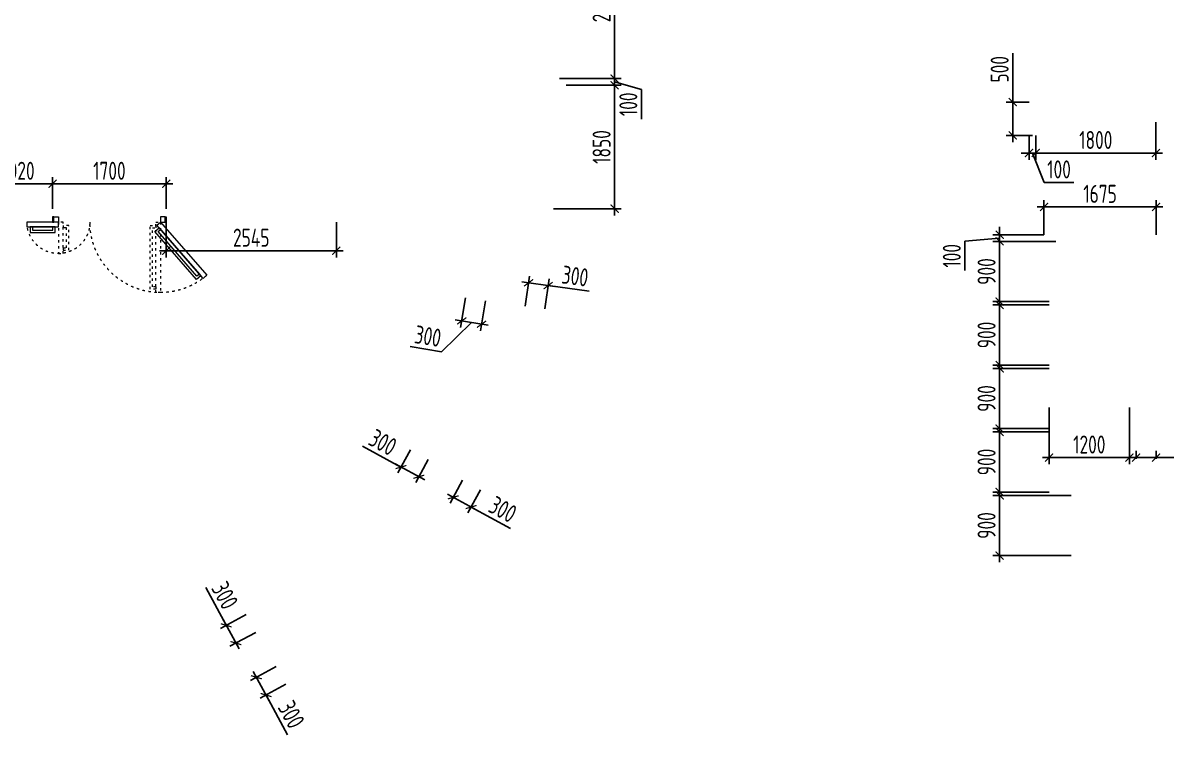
# Model space of a CAD drawing. Header units: millimetres. Extents: x -350007 to 535970, y -888 to 198380.
# Drawn here: x -177392 to -160289, y 58924 to 69626 of the extents above; entities that cross this region are included whole.
import ezdxf

# ---------------------------------------------------------------- set-up
doc = ezdxf.new("R2010")
doc.units = ezdxf.units.MM
doc.linetypes.add('ACAD_ISO03W100', pattern=[30, 12, -18])
doc.layers.add('АР_Двери', color=175, linetype='Continuous', lineweight=18)
doc.layers.add('АР_Размеры нов.', color=15, linetype='Continuous', lineweight=0)
doc.styles.add('ISOCPEUR', font='isocpeur.ttf', dxfattribs={"width": 0.7})
doc.dimstyles.new('R_100', dxfattribs={"dimtxt": 270, "dimasz": 120, "dimexe": 100, "dimexo": 0, "dimgap": 60, "dimtad": 1, "dimdec": 0, "dimrnd": 5, "dimzin": 0, "dimdsep": 46, "dimtxsty": 'ISOCPEUR', "dimblk": 'ARCHTICK', "dimcen": 0, "dimdle": 100, "dimclrd": 256, "dimclre": 256, "dimclrt": 256, "dimadec": 0, "dimazin": 0, "dimtfac": 2, "dimtdec": 0, "dimtofl": 0, "dimtmove": 1, "dimatfit": 3, "dimfxl": 1, "dimtvp": 3, "dimtolj": 1, "dimtzin": 0, "dimarcsym": 0})

# ---------------------------------------------------------------- blocks, each defined once
blk = doc.blocks.new('дв.1700')
at = {"layer": 'АР_Двери'}
for points in [[(-87, 0), (-87, -80), (-70, -80), (-70, 0), (-87, 0)], [(-70, -80), (-70, 0), (0, 0), (0, -30), (0, -30), (0, -80), (-70, -80)], [(1596, -80), (1596, 0), (1526, 0), (1526, -30), (1526, -30), (1526, -80), (1596, -80)], [(1613, 0), (1613, -80), (1596, -80), (1596, 0), (1613, 0)]]:
    blk.add_lwpolyline(points, dxfattribs=at)
for points in [[(0, -80), (-692, -876), (-639, -922), (53, -126)], [(20, -164), (-606, -884), (-542, -940), (84, -219)], [(1997, -150), (1526, -150), (1526, -80), (1997, -80)], [(1947, -235), (1576, -235), (1576, -150), (1947, -150)], [(1912, -200), (1611, -200), (1611, -150), (1912, -150)], [(-3, -190), (-583, -858), (-546, -890), (35, -223)]]:
    blk.add_lwpolyline(points, close=True, dxfattribs=at)
at = {"layer": 'АР_Двери', "linetype": 'ACAD_ISO03W100', "ltscale": 3}
for points in [[(0, -80), (0, -1135), (70, -1135), (70, -80)], [(1456, -551), (1456, -80), (1526, -80), (1526, -551)]]:
    blk.add_lwpolyline(points, close=True, dxfattribs=at)
for points in [[(70, -1050), (70, -1085), (155, -1085), (155, -130), (70, -130), (70, -165)], [(70, -1050), (120, -1050), (120, -165), (70, -165)], [(1456, -466), (1456, -501), (1371, -501), (1371, -130), (1456, -130), (1456, -165)], [(1456, -466), (1406, -466), (1406, -165), (1456, -165)]]:
    blk.add_lwpolyline(points, dxfattribs=at)
for centre, radius, start, end in [((0, -80), 1055, 229, 0), ((1526, -80), 471, 180, 351.4758)]:
    blk.add_arc(centre, radius, start, end, dxfattribs=at)
blk = doc.blocks.new('_ArchTick')
at = {"color": 0, "linetype": 'ByBlock', "const_width": 0.15}
blk.add_lwpolyline([(-0.5, -0.5), (0.5, 0.5)], dxfattribs=at)
blk = doc.blocks.new('*D2857')
at = {"layer": 'АР_Размеры нов.', "lineweight": -2, "ltscale": 100, "transparency": 16777216}
for p, q in [((-177047, 67218), (-175147, 67218)), ((-176947, 66846), (-176947, 67318)), ((-175247, 66846), (-175247, 67318))]:
    blk.add_line(p, q, dxfattribs=at)
at = {"layer": 'АР_Размеры нов.', "lineweight": -2, "ltscale": 100, "transparency": 16777216, "xscale": 120, "yscale": 120, "zscale": 120, "rotation": 180}
blk.add_blockref('_ArchTick', (-176947, 67218), dxfattribs=at)
at = {"layer": 'АР_Размеры нов.', "lineweight": -2, "ltscale": 100, "transparency": 16777216, "xscale": 120, "yscale": 120, "zscale": 120}
blk.add_blockref('_ArchTick', (-175247, 67218), dxfattribs=at)
at = {"layer": 'АР_Размеры нов.', "ltscale": 100, "transparency": 16777216, "insert": (-176097, 67413), "char_height": 270, "attachment_point": 5, "style": 'ISOCPEUR'}
blk.add_mtext('\\A1;1700', dxfattribs=at)
blk = doc.blocks.new('*D2889')
at = {"layer": 'АР_Размеры нов.', "lineweight": -2, "ltscale": 100, "transparency": 16777216}
for p, q in [((-170813, 62784), (-171000, 62439)), ((-170546, 62639), (-170733, 62294)), ((-171041, 62575), (-170598, 62335)), ((-170095, 62061), (-170686, 62382))]:
    blk.add_line(p, q, dxfattribs=at)
at = {"layer": 'АР_Размеры нов.', "lineweight": -2, "ltscale": 100, "transparency": 16777216, "xscale": 120, "yscale": 120, "zscale": 120}
for p, rotation in [((-170953, 62527), 151.4862473370525), ((-170686, 62382), 331.4862473370525)]:
    blk.add_blockref('_ArchTick', p, dxfattribs=dict(at, rotation=rotation))
at = {"layer": 'АР_Размеры нов.', "ltscale": 100, "transparency": 16777216, "insert": (-170212, 62347), "char_height": 270, "attachment_point": 5, "rotation": 331.4862, "style": 'ISOCPEUR'}
blk.add_mtext('\\A1;300', dxfattribs=at)
blk = doc.blocks.new('*D2890')
at = {"layer": 'АР_Размеры нов.', "lineweight": -2, "ltscale": 100, "transparency": 16777216}
for p, q in [((-173601, 59996), (-173986, 59788)), ((-173945, 59923), (-173707, 59481)), ((-173457, 59730), (-173842, 59522)), ((-173433, 58975), (-173754, 59569))]:
    blk.add_line(p, q, dxfattribs=at)
at = {"layer": 'АР_Размеры нов.', "lineweight": -2, "ltscale": 100, "transparency": 16777216, "xscale": 120, "yscale": 120, "zscale": 120}
for p, rotation in [((-173898, 59835), 118.369553120494), ((-173754, 59569), 298.3695531204939)]:
    blk.add_blockref('_ArchTick', p, dxfattribs=dict(at, rotation=rotation))
at = {"layer": 'АР_Размеры нов.', "ltscale": 100, "transparency": 16777216, "insert": (-173375, 59278), "char_height": 270, "attachment_point": 5, "rotation": 298.3696, "style": 'ISOCPEUR'}
blk.add_mtext('\\A1;300', dxfattribs=at)
blk = doc.blocks.new('*D2894')
at = {"layer": 'АР_Размеры нов.', "lineweight": -2, "ltscale": 100, "transparency": 16777216}
for p, q in [((-172310, 63293), (-171735, 62980)), ((-171595, 63237), (-171782, 62892)), ((-171823, 63028), (-171380, 62787)), ((-171328, 63092), (-171515, 62747))]:
    blk.add_line(p, q, dxfattribs=at)
at = {"layer": 'АР_Размеры нов.', "lineweight": -2, "ltscale": 100, "transparency": 16777216, "xscale": 120, "yscale": 120, "zscale": 120}
for p, rotation in [((-171735, 62980), 151.4862473370549), ((-171468, 62835), 331.4862473370549)]:
    blk.add_blockref('_ArchTick', p, dxfattribs=dict(at, rotation=rotation))
at = {"layer": 'АР_Размеры нов.', "ltscale": 100, "transparency": 16777216, "insert": (-172007, 63350), "char_height": 270, "attachment_point": 5, "rotation": 331.4862, "style": 'ISOCPEUR'}
blk.add_mtext('\\A1;300', dxfattribs=at)
blk = doc.blocks.new('*D2895')
at = {"layer": 'АР_Размеры нов.', "lineweight": -2, "ltscale": 100, "transparency": 16777216}
for p, q in [((-174655, 61178), (-174349, 60612)), ((-174052, 60772), (-174437, 60564)), ((-174397, 60700), (-174158, 60258)), ((-173908, 60506), (-174293, 60298))]:
    blk.add_line(p, q, dxfattribs=at)
at = {"layer": 'АР_Размеры нов.', "lineweight": -2, "ltscale": 100, "transparency": 16777216, "xscale": 120, "yscale": 120, "zscale": 120}
for p, rotation in [((-174349, 60612), 118.3695531204927), ((-174205, 60346), 298.3695531204927)]:
    blk.add_blockref('_ArchTick', p, dxfattribs=dict(at, rotation=rotation))
at = {"layer": 'АР_Размеры нов.', "ltscale": 100, "transparency": 16777216, "insert": (-174370, 61060), "char_height": 270, "attachment_point": 5, "rotation": 298.3696, "style": 'ISOCPEUR'}
blk.add_mtext('\\A1;300', dxfattribs=at)
blk = doc.blocks.new('*D2900')
at = {"layer": 'АР_Размеры нов.', "lineweight": -2, "ltscale": 100, "transparency": 16777216}
for p, q in [((-169925, 65751), (-169434, 65682)), ((-169875, 65389), (-169812, 65836)), ((-169581, 65348), (-169519, 65795)), ((-168920, 65611), (-169533, 65696))]:
    blk.add_line(p, q, dxfattribs=at)
at = {"layer": 'АР_Размеры нов.', "lineweight": -2, "ltscale": 100, "transparency": 16777216, "xscale": 120, "yscale": 120, "zscale": 120}
for p, rotation in [((-169826, 65737), 172.0802663094458), ((-169533, 65696), 352.0802663094457)]:
    blk.add_blockref('_ArchTick', p, dxfattribs=dict(at, rotation=rotation))
at = {"layer": 'АР_Размеры нов.', "ltscale": 100, "transparency": 16777216, "insert": (-169130, 65837), "char_height": 270, "attachment_point": 5, "rotation": 352.0803, "style": 'ISOCPEUR'}
blk.add_mtext('\\A1;300', dxfattribs=at)
blk = doc.blocks.new('*D2910')
at = {"layer": 'АР_Размеры нов.', "lineweight": -2, "ltscale": 100, "transparency": 16777216}
for p, q in [((-170768, 65514), (-170843, 65068)), ((-170473, 65465), (-170547, 65019)), ((-170432, 65101), (-170925, 65183)), ((-170678, 65142), (-171128, 64706)), ((-171128, 64706), (-171600, 64785))]:
    blk.add_line(p, q, dxfattribs=at)
at = {"layer": 'АР_Размеры нов.', "lineweight": -2, "ltscale": 100, "transparency": 16777216, "xscale": 120, "yscale": 120, "zscale": 120}
for p, rotation in [((-170826, 65167), 170.5466762875292), ((-170530, 65117), 350.5466762875292)]:
    blk.add_blockref('_ArchTick', p, dxfattribs=dict(at, rotation=rotation))
at = {"layer": 'АР_Размеры нов.', "ltscale": 100, "transparency": 16777216, "insert": (-171332, 64938), "char_height": 270, "attachment_point": 5, "rotation": 350.5467, "style": 'ISOCPEUR'}
blk.add_mtext('\\A1;300', dxfattribs=at)
blk = doc.blocks.new('*D1698')
at = {"layer": 'АР_Размеры нов.', "lineweight": -2, "ltscale": 500, "transparency": 16777216}
for p, q in [((-178066, 67218), (-176847, 67218)), ((-177966, 66846), (-177966, 67318)), ((-176947, 66846), (-176947, 67318))]:
    blk.add_line(p, q, dxfattribs=at)
at = {"layer": 'АР_Размеры нов.', "lineweight": -2, "ltscale": 500, "transparency": 16777216, "xscale": 120, "yscale": 120, "zscale": 120, "rotation": 180}
blk.add_blockref('_ArchTick', (-177966, 67218), dxfattribs=at)
at = {"layer": 'АР_Размеры нов.', "lineweight": -2, "ltscale": 500, "transparency": 16777216, "xscale": 120, "yscale": 120, "zscale": 120}
blk.add_blockref('_ArchTick', (-176947, 67218), dxfattribs=at)
at = {"layer": 'АР_Размеры нов.', "lineweight": 13, "ltscale": 500, "transparency": 16777216, "insert": (-177457, 67413), "char_height": 270, "attachment_point": 5, "style": 'ISOCPEUR'}
blk.add_mtext('\\A1;1020', dxfattribs=at)
blk = doc.blocks.new('*D1747')
at = {"layer": 'АР_Размеры нов.', "lineweight": -2, "ltscale": 500, "transparency": 16777216}
for p, q in [((-168539, 66746), (-168539, 68793)), ((-169263, 68693), (-168439, 68693)), ((-169452, 66846), (-168439, 66846))]:
    blk.add_line(p, q, dxfattribs=at)
at = {"layer": 'АР_Размеры нов.', "lineweight": -2, "ltscale": 500, "transparency": 16777216, "xscale": 120, "yscale": 120, "zscale": 120}
for p, rotation in [((-168539, 68693), 90), ((-168539, 66846), 270)]:
    blk.add_blockref('_ArchTick', p, dxfattribs=dict(at, rotation=rotation))
at = {"layer": 'АР_Размеры нов.', "lineweight": 13, "ltscale": 500, "transparency": 16777216, "insert": (-168734, 67769), "char_height": 270, "attachment_point": 5, "rotation": 90, "style": 'ISOCPEUR'}
blk.add_mtext('\\A1;1850', dxfattribs=at)
blk = doc.blocks.new('*D1748')
at = {"layer": 'АР_Размеры нов.', "lineweight": -2, "ltscale": 500, "transparency": 16777216}
for p, q in [((-169363, 68793), (-168439, 68793)), ((-168539, 68793), (-168539, 68913)), ((-168539, 68693), (-168539, 68793)), ((-169263, 68693), (-168439, 68693)), ((-168539, 68743), (-168139, 68629)), ((-168539, 68693), (-168539, 68573)), ((-168139, 68629), (-168139, 68187))]:
    blk.add_line(p, q, dxfattribs=at)
at = {"layer": 'АР_Размеры нов.', "lineweight": -2, "ltscale": 500, "transparency": 16777216, "xscale": 120, "yscale": 120, "zscale": 120}
for p, rotation in [((-168539, 68793), 270), ((-168539, 68693), 90)]:
    blk.add_blockref('_ArchTick', p, dxfattribs=dict(at, rotation=rotation))
at = {"layer": 'АР_Размеры нов.', "lineweight": 13, "ltscale": 500, "transparency": 16777216, "insert": (-168334, 68408), "char_height": 270, "attachment_point": 5, "rotation": 90, "style": 'ISOCPEUR'}
blk.add_mtext('\\A1;100', dxfattribs=at)
blk = doc.blocks.new('*D1749')
at = {"layer": 'АР_Размеры нов.', "lineweight": -2, "ltscale": 500, "transparency": 16777216}
for p, q in [((-169263, 70996), (-168439, 70996)), ((-168539, 68693), (-168539, 71096)), ((-169363, 68793), (-168439, 68793))]:
    blk.add_line(p, q, dxfattribs=at)
at = {"layer": 'АР_Размеры нов.', "lineweight": -2, "ltscale": 500, "transparency": 16777216, "xscale": 120, "yscale": 120, "zscale": 120}
for p, rotation in [((-168539, 70996), 90), ((-168539, 68793), 270)]:
    blk.add_blockref('_ArchTick', p, dxfattribs=dict(at, rotation=rotation))
at = {"layer": 'АР_Размеры нов.', "lineweight": 13, "ltscale": 500, "transparency": 16777216, "insert": (-168734, 69894), "char_height": 270, "attachment_point": 5, "rotation": 90, "style": 'ISOCPEUR'}
blk.add_mtext('\\A1;2200', dxfattribs=at)
blk = doc.blocks.new('*D1754')
at = {"layer": 'АР_Размеры нов.', "lineweight": -2, "ltscale": 500, "transparency": 16777216}
for p, q in [((-162216, 66873), (-160339, 66873)), ((-162116, 66456), (-162116, 66973)), ((-160439, 66457), (-160439, 66973))]:
    blk.add_line(p, q, dxfattribs=at)
at = {"layer": 'АР_Размеры нов.', "lineweight": -2, "ltscale": 500, "transparency": 16777216, "xscale": 120, "yscale": 120, "zscale": 120, "rotation": 180}
blk.add_blockref('_ArchTick', (-162116, 66873), dxfattribs=at)
at = {"layer": 'АР_Размеры нов.', "lineweight": -2, "ltscale": 500, "transparency": 16777216, "xscale": 120, "yscale": 120, "zscale": 120}
blk.add_blockref('_ArchTick', (-160439, 66873), dxfattribs=at)
at = {"layer": 'АР_Размеры нов.', "lineweight": 13, "ltscale": 500, "transparency": 16777216, "insert": (-161277, 67068), "char_height": 270, "attachment_point": 5, "style": 'ISOCPEUR'}
blk.add_mtext('\\A1;1675', dxfattribs=at)
blk = doc.blocks.new('*D1897')
at = {"layer": 'АР_Размеры нов.', "lineweight": -2, "ltscale": 500, "transparency": 16777216}
for p, q in [((-162780, 61556), (-162780, 62656)), ((-161711, 62556), (-162880, 62556)), ((-161711, 61656), (-162880, 61656))]:
    blk.add_line(p, q, dxfattribs=at)
at = {"layer": 'АР_Размеры нов.', "lineweight": -2, "ltscale": 500, "transparency": 16777216, "xscale": 120, "yscale": 120, "zscale": 120}
for p, rotation in [((-162780, 62556), 90), ((-162780, 61656), 270)]:
    blk.add_blockref('_ArchTick', p, dxfattribs=dict(at, rotation=rotation))
at = {"layer": 'АР_Размеры нов.', "lineweight": 13, "ltscale": 500, "transparency": 16777216, "insert": (-162975, 62106), "char_height": 270, "attachment_point": 5, "rotation": 90, "style": 'ISOCPEUR'}
blk.add_mtext('\\A1;900', dxfattribs=at)
blk = doc.blocks.new('*D1898')
at = {"layer": 'АР_Размеры нов.', "lineweight": -2, "ltscale": 500, "transparency": 16777216}
for p, q in [((-162038, 63506), (-162880, 63506)), ((-162780, 62506), (-162780, 63606)), ((-162038, 62606), (-162880, 62606))]:
    blk.add_line(p, q, dxfattribs=at)
at = {"layer": 'АР_Размеры нов.', "lineweight": -2, "ltscale": 500, "transparency": 16777216, "xscale": 120, "yscale": 120, "zscale": 120}
for p, rotation in [((-162780, 63506), 90), ((-162780, 62606), 270)]:
    blk.add_blockref('_ArchTick', p, dxfattribs=dict(at, rotation=rotation))
at = {"layer": 'АР_Размеры нов.', "lineweight": 13, "ltscale": 500, "transparency": 16777216, "insert": (-162975, 63056), "char_height": 270, "attachment_point": 5, "rotation": 90, "style": 'ISOCPEUR'}
blk.add_mtext('\\A1;900', dxfattribs=at)
blk = doc.blocks.new('*D1899')
at = {"layer": 'АР_Размеры нов.', "lineweight": -2, "ltscale": 500, "transparency": 16777216}
for p, q in [((-162780, 63456), (-162780, 64556)), ((-162038, 64456), (-162880, 64456)), ((-162038, 63556), (-162880, 63556))]:
    blk.add_line(p, q, dxfattribs=at)
at = {"layer": 'АР_Размеры нов.', "lineweight": -2, "ltscale": 500, "transparency": 16777216, "xscale": 120, "yscale": 120, "zscale": 120}
for p, rotation in [((-162780, 64456), 90), ((-162780, 63556), 270)]:
    blk.add_blockref('_ArchTick', p, dxfattribs=dict(at, rotation=rotation))
at = {"layer": 'АР_Размеры нов.', "lineweight": 13, "ltscale": 500, "transparency": 16777216, "insert": (-162975, 64006), "char_height": 270, "attachment_point": 5, "rotation": 90, "style": 'ISOCPEUR'}
blk.add_mtext('\\A1;900', dxfattribs=at)
blk = doc.blocks.new('*D1900')
at = {"layer": 'АР_Размеры нов.', "lineweight": -2, "ltscale": 500, "transparency": 16777216}
for p, q in [((-162780, 64406), (-162780, 65506)), ((-162038, 65406), (-162880, 65406)), ((-162038, 64506), (-162880, 64506))]:
    blk.add_line(p, q, dxfattribs=at)
at = {"layer": 'АР_Размеры нов.', "lineweight": -2, "ltscale": 500, "transparency": 16777216, "xscale": 120, "yscale": 120, "zscale": 120}
for p, rotation in [((-162780, 65406), 90), ((-162780, 64506), 270)]:
    blk.add_blockref('_ArchTick', p, dxfattribs=dict(at, rotation=rotation))
at = {"layer": 'АР_Размеры нов.', "lineweight": 13, "ltscale": 500, "transparency": 16777216, "insert": (-162975, 64956), "char_height": 270, "attachment_point": 5, "rotation": 90, "style": 'ISOCPEUR'}
blk.add_mtext('\\A1;900', dxfattribs=at)
blk = doc.blocks.new('*D1901')
at = {"layer": 'АР_Размеры нов.', "lineweight": -2, "ltscale": 500, "transparency": 16777216}
for p, q in [((-162780, 65356), (-162780, 66457)), ((-161940, 66357), (-162880, 66357)), ((-162038, 65456), (-162880, 65456))]:
    blk.add_line(p, q, dxfattribs=at)
at = {"layer": 'АР_Размеры нов.', "lineweight": -2, "ltscale": 500, "transparency": 16777216, "xscale": 120, "yscale": 120, "zscale": 120}
for p, rotation in [((-162780, 66357), 90), ((-162780, 65456), 270)]:
    blk.add_blockref('_ArchTick', p, dxfattribs=dict(at, rotation=rotation))
at = {"layer": 'АР_Размеры нов.', "lineweight": 13, "ltscale": 500, "transparency": 16777216, "insert": (-162975, 65906), "char_height": 270, "attachment_point": 5, "rotation": 90, "style": 'ISOCPEUR'}
blk.add_mtext('\\A1;900', dxfattribs=at)
blk = doc.blocks.new('*D1902')
at = {"layer": 'АР_Размеры нов.', "lineweight": -2, "ltscale": 500, "transparency": 16777216}
for p, q in [((-160339, 63122), (-160839, 63122)), ((-160739, 63103), (-160739, 63222)), ((-160439, 63103), (-160439, 63222)), ((-159520, 63122), (-160439, 63122))]:
    blk.add_line(p, q, dxfattribs=at)
at = {"layer": 'АР_Размеры нов.', "lineweight": -2, "ltscale": 500, "transparency": 16777216, "xscale": 120, "yscale": 120, "zscale": 120, "rotation": 180}
blk.add_blockref('_ArchTick', (-160739, 63122), dxfattribs=at)
at = {"layer": 'АР_Размеры нов.', "lineweight": -2, "ltscale": 500, "transparency": 16777216, "xscale": 120, "yscale": 120, "zscale": 120}
blk.add_blockref('_ArchTick', (-160439, 63122), dxfattribs=at)
at = {"layer": 'АР_Размеры нов.', "lineweight": 13, "ltscale": 500, "transparency": 16777216, "insert": (-159759, 63317), "char_height": 270, "attachment_point": 5, "style": 'ISOCPEUR'}
blk.add_mtext('\\A1;300', dxfattribs=at)
blk = doc.blocks.new('*D1903')
at = {"layer": 'АР_Размеры нов.', "lineweight": -2, "ltscale": 500, "transparency": 16777216}
for p, q in [((-162038, 63870), (-162038, 63022)), ((-160838, 63870), (-160838, 63022)), ((-162138, 63122), (-160738, 63122))]:
    blk.add_line(p, q, dxfattribs=at)
at = {"layer": 'АР_Размеры нов.', "lineweight": -2, "ltscale": 500, "transparency": 16777216, "xscale": 120, "yscale": 120, "zscale": 120, "rotation": 180}
blk.add_blockref('_ArchTick', (-162038, 63122), dxfattribs=at)
at = {"layer": 'АР_Размеры нов.', "lineweight": -2, "ltscale": 500, "transparency": 16777216, "xscale": 120, "yscale": 120, "zscale": 120}
blk.add_blockref('_ArchTick', (-160838, 63122), dxfattribs=at)
at = {"layer": 'АР_Размеры нов.', "lineweight": 13, "ltscale": 500, "transparency": 16777216, "insert": (-161438, 63317), "char_height": 270, "attachment_point": 5, "style": 'ISOCPEUR'}
blk.add_mtext('\\A1;1200', dxfattribs=at)
blk = doc.blocks.new('*D2562')
at = {"layer": 'АР_Размеры нов.', "lineweight": -2, "ltscale": 500, "transparency": 16777216}
for p, q in [((-175247, 66646), (-175247, 66117)), ((-172702, 66646), (-172702, 66117)), ((-175347, 66217), (-172602, 66217))]:
    blk.add_line(p, q, dxfattribs=at)
at = {"layer": 'АР_Размеры нов.', "lineweight": -2, "ltscale": 500, "transparency": 16777216, "xscale": 120, "yscale": 120, "zscale": 120, "rotation": 180}
blk.add_blockref('_ArchTick', (-175247, 66217), dxfattribs=at)
at = {"layer": 'АР_Размеры нов.', "lineweight": -2, "ltscale": 500, "transparency": 16777216, "xscale": 120, "yscale": 120, "zscale": 120}
blk.add_blockref('_ArchTick', (-172702, 66217), dxfattribs=at)
at = {"layer": 'АР_Размеры нов.', "lineweight": 13, "ltscale": 500, "transparency": 16777216, "insert": (-173975, 66412), "char_height": 270, "attachment_point": 5, "style": 'ISOCPEUR'}
blk.add_mtext('\\A1;2545', dxfattribs=at)
blk = doc.blocks.new('*D6434')
at = {"layer": 'АР_Размеры нов.', "lineweight": -2, "transparency": 16777216}
for p, q in [((-162780, 66456), (-162780, 66576)), ((-162780, 66406), (-163300, 66361)), ((-163300, 66361), (-163300, 65920)), ((-162116, 66456), (-162880, 66456)), ((-162780, 66357), (-162780, 66456)), ((-161940, 66357), (-162880, 66357)), ((-162780, 66357), (-162780, 66237))]:
    blk.add_line(p, q, dxfattribs=at)
at = {"layer": 'АР_Размеры нов.', "lineweight": -2, "transparency": 16777216, "xscale": 120, "yscale": 120, "zscale": 120}
for p, rotation in [((-162780, 66456), 270), ((-162780, 66357), 90)]:
    blk.add_blockref('_ArchTick', p, dxfattribs=dict(at, rotation=rotation))
at = {"layer": 'АР_Размеры нов.', "transparency": 16777216, "insert": (-163495, 66141), "char_height": 270, "attachment_point": 5, "rotation": 90, "style": 'ISOCPEUR'}
blk.add_mtext('\\A1;100', dxfattribs=at)
blk = doc.blocks.new('*D6435')
at = {"layer": 'АР_Размеры нов.', "lineweight": -2, "transparency": 16777216}
for p, q in [((-160442, 68140), (-160442, 67579)), ((-162240, 67942), (-162240, 67579)), ((-160342, 67679), (-162340, 67679))]:
    blk.add_line(p, q, dxfattribs=at)
at = {"layer": 'АР_Размеры нов.', "lineweight": -2, "transparency": 16777216, "xscale": 120, "yscale": 120, "zscale": 120, "rotation": 180}
blk.add_blockref('_ArchTick', (-162240, 67679), dxfattribs=at)
at = {"layer": 'АР_Размеры нов.', "lineweight": -2, "transparency": 16777216, "xscale": 120, "yscale": 120, "zscale": 120}
blk.add_blockref('_ArchTick', (-160442, 67679), dxfattribs=at)
at = {"layer": 'АР_Размеры нов.', "transparency": 16777216, "insert": (-161341, 67874), "char_height": 270, "attachment_point": 5, "style": 'ISOCPEUR'}
blk.add_mtext('\\A1;1800', dxfattribs=at)
blk = doc.blocks.new('*D6436')
at = {"layer": 'АР_Размеры нов.', "lineweight": -2, "transparency": 16777216}
for p, q in [((-162340, 67942), (-162340, 67579)), ((-162240, 67942), (-162240, 67579)), ((-162340, 67679), (-162460, 67679)), ((-162240, 67679), (-162340, 67679)), ((-162290, 67679), (-162111, 67239)), ((-162240, 67679), (-162120, 67679)), ((-162111, 67239), (-161670, 67239))]:
    blk.add_line(p, q, dxfattribs=at)
at = {"layer": 'АР_Размеры нов.', "lineweight": -2, "transparency": 16777216, "xscale": 120, "yscale": 120, "zscale": 120}
blk.add_blockref('_ArchTick', (-162340, 67679), dxfattribs=at)
at = {"layer": 'АР_Размеры нов.', "lineweight": -2, "transparency": 16777216, "xscale": 120, "yscale": 120, "zscale": 120, "rotation": 180}
blk.add_blockref('_ArchTick', (-162240, 67679), dxfattribs=at)
at = {"layer": 'АР_Размеры нов.', "transparency": 16777216, "insert": (-161891, 67434), "char_height": 270, "attachment_point": 5, "style": 'ISOCPEUR'}
blk.add_mtext('\\A1;100', dxfattribs=at)
blk = doc.blocks.new('*D6437')
at = {"layer": 'АР_Размеры нов.', "lineweight": -2, "transparency": 16777216}
for p, q in [((-162584, 69172), (-162584, 68442)), ((-162340, 68442), (-162684, 68442)), ((-162584, 67842), (-162584, 68542)), ((-162290, 67942), (-162684, 67942))]:
    blk.add_line(p, q, dxfattribs=at)
at = {"layer": 'АР_Размеры нов.', "lineweight": -2, "transparency": 16777216, "xscale": 120, "yscale": 120, "zscale": 120}
for p, rotation in [((-162584, 68442), 90), ((-162584, 67942), 270)]:
    blk.add_blockref('_ArchTick', p, dxfattribs=dict(at, rotation=rotation))
at = {"layer": 'АР_Размеры нов.', "transparency": 16777216, "insert": (-162779, 68932), "char_height": 270, "attachment_point": 5, "rotation": 90, "style": 'ISOCPEUR'}
blk.add_mtext('\\A1;500', dxfattribs=at)

msp = doc.modelspace()

# ---------------------------------------------------------------- block references
at = {"layer": 'АР_Размеры нов.', "color": 3, "xscale": -1}
msp.add_blockref('дв.1700', (-175333.8, 66725.7), dxfattribs=at)

# ---------------------------------------------------------------- dimensions: what is measured, and where the dimension line sits
at = {"layer": 'АР_Размеры нов.', "lineweight": 13, "ltscale": 500}
for base, p1, p2, picture, middle in [((-168538.8, 70995.7), (-169362.7, 68793.3), (-169262.7, 70995.7), '*D1749', (-168733.8, 69894.5)), ((-168538.8, 68693.3), (-169451.7, 66845.7), (-169262.7, 68693.3), '*D1747', (-168733.8, 67769.5)), ((-162780.1, 66356.9), (-162038.1, 65455.7), (-161940.2, 66356.9), '*D1901', (-162975.1, 65906.3)), ((-162780.1, 65405.7), (-162038.1, 64505.7), (-162038.1, 65405.7), '*D1900', (-162975.1, 64955.7)), ((-162780.1, 64455.7), (-162038.1, 63555.7), (-162038.1, 64455.7), '*D1899', (-162975.1, 64005.7)), ((-162780.1, 63505.7), (-162038.1, 62605.7), (-162038.1, 63505.7), '*D1898', (-162975.1, 63055.7)), ((-162780.1, 62555.7), (-161710.6, 61655.7), (-161710.6, 62555.7), '*D1897', (-162975.1, 62105.7))]:
    dim = msp.add_linear_dim(base=base, p1=p1, p2=p2, angle=90, dimstyle='R_100', override={"dimpost": '\\X'}, dxfattribs=at)
    dim.commit()
    dim.dimension.update_dxf_attribs({"geometry": picture, "text_midpoint": middle})
at = {"layer": 'АР_Размеры нов.'}
for base, p1, p2, picture, middle in [((-162583.6, 68441.9), (-162289.9, 67941.9), (-162339.9, 68441.9), '*D6437', (-162652, 68932)), ((-162780.1, 66455.7), (-161940.2, 66356.9), (-162116.1, 66455.7), '*D6434', (-163300.1, 66301.4))]:
    dim = msp.add_linear_dim(base=base, p1=p1, p2=p2, angle=90, dimstyle='R_100', override={"dimpost": '\\X'}, dxfattribs=at)
    dim.commit()
    dim.dimension.update_dxf_attribs({"geometry": picture, "text_midpoint": middle, "dimtype": 160})
at = {"layer": 'АР_Размеры нов.', "lineweight": 13, "ltscale": 500}
dim = msp.add_linear_dim(base=(-168538.8, 68793.3), p1=(-169262.7, 68693.3), p2=(-169362.7, 68793.3), angle=90, dimstyle='R_100', override={"dimpost": '\\X'}, dxfattribs=at)
dim.commit()
dim.dimension.update_dxf_attribs({"geometry": '*D1748', "text_midpoint": (-168138.8, 68568.8), "dimtype": 160})
at = {"layer": 'АР_Размеры нов.'}
dim = msp.add_linear_dim(base=(-162239.9, 67678.8), p1=(-160442, 68139.9), p2=(-162239.9, 67941.9), dimstyle='R_100', override={"dimpost": '\\X'}, dxfattribs=at)
dim.commit()
dim.dimension.update_dxf_attribs({"geometry": '*D6435', "text_midpoint": (-161340.9, 67873.8)})
dim = msp.add_linear_dim(base=(-162339.9, 67678.8), p1=(-162239.9, 67941.9), p2=(-162339.9, 67941.9), dimstyle='R_100', override={"dimpost": '\\X'}, dxfattribs=at)
dim.commit()
dim.dimension.update_dxf_attribs({"geometry": '*D6436', "text_midpoint": (-162051.4, 67239.4), "dimtype": 160})
at = {"layer": 'АР_Размеры нов.', "lineweight": 13, "ltscale": 500}
for base, p1, p2, override, picture, middle in [((-176946.8, 67218.2), (-177966.5, 66845.7), (-176946.8, 66845.7), {"dimpost": '\\X', "dimfxl": 300, "dimarcsym": 1}, '*D1698', (-177456.6, 67413.2)), ((-160438.9, 66873.2), (-162116.1, 66455.7), (-160438.9, 66456.9), {"dimpost": '\\X'}, '*D1754', (-161277.5, 67068.2)), ((-172702.4, 66216.7), (-175246.8, 66645.7), (-172702.4, 66645.7), {"dimpost": '\\X'}, '*D2562', (-173974.6, 66411.7)), ((-160838.1, 63122), (-162038.1, 63870), (-160838.1, 63870), {"dimpost": '\\X'}, '*D1903', (-161438.1, 63317))]:
    dim = msp.add_linear_dim(base=base, p1=p1, p2=p2, dimstyle='R_100', override=override, dxfattribs=at)
    dim.commit()
    dim.dimension.update_dxf_attribs({"geometry": picture, "text_midpoint": middle})
at = {"layer": 'АР_Размеры нов.', "ltscale": 100}
dim = msp.add_linear_dim(base=(-175246.8, 67218.2), p1=(-176946.8, 66845.7), p2=(-175246.8, 66845.7), dimstyle='R_100', override={"dimpost": '\\X', "dimfxl": 300, "dimarcsym": 1}, dxfattribs=at)
dim.commit()
dim.dimension.update_dxf_attribs({"geometry": '*D2857', "text_midpoint": (-176096.8, 67413.2)})
for base, p1, p2, angle, picture, middle in [((-169532.7, 65695.9), (-169874.7, 65388.7), (-169581.1, 65347.9), 352.08027, '*D2900', (-169182.8, 65460.5)), ((-171467.7, 62835.1), (-171595, 63237.3), (-171328, 63092.2), 331.48625, '*D2894', (-172140.8, 63102.6)), ((-170685.7, 62382.2), (-170813, 62784.5), (-170545.9, 62639.4), 331.48625, '*D2889', (-170305.5, 62175.7))]:
    dim = msp.add_linear_dim(base=base, p1=p1, p2=p2, angle=angle, text='300', dimstyle='R_100', override={"dimpost": '\\X', "dimfxl": 300, "dimarcsym": 1}, dxfattribs=at)
    dim.commit()
    dim.dimension.update_dxf_attribs({"geometry": picture, "text_midpoint": middle, "dimtype": 161})
for base, p1, p2, angle, picture, middle in [((-170826.2, 65166.7), (-170472.6, 65465.2), (-170768.2, 65514.5), 170.54668, '*D2910', (-171187, 64715.7)), ((-174205.4, 60345.8), (-174052.1, 60772.1), (-173908.5, 60506.1), 298.36955, '*D2895', (-174557, 60959)), ((-173754.3, 59569.4), (-173601, 59995.7), (-173457.4, 59729.7), 298.36955, '*D2890', (-173722, 59091))]:
    dim = msp.add_linear_dim(base=base, p1=p1, p2=p2, angle=angle, dimstyle='R_100', override={"dimpost": '\\X', "dimfxl": 300, "dimarcsym": 1}, dxfattribs=at)
    dim.commit()
    dim.dimension.update_dxf_attribs({"geometry": picture, "text_midpoint": middle, "dimtype": 161})
at = {"layer": 'АР_Размеры нов.', "lineweight": 13, "ltscale": 500}
dim = msp.add_linear_dim(base=(-160738.6, 63122), p1=(-160438.9, 63103.2), p2=(-160738.6, 63103.2), dimstyle='R_100', override={"dimpost": '\\X'}, dxfattribs=at)
dim.commit()
dim.dimension.update_dxf_attribs({"geometry": '*D1902', "text_midpoint": (-159759.3, 62937.6), "dimtype": 160})

doc.saveas('drawing.dxf')
